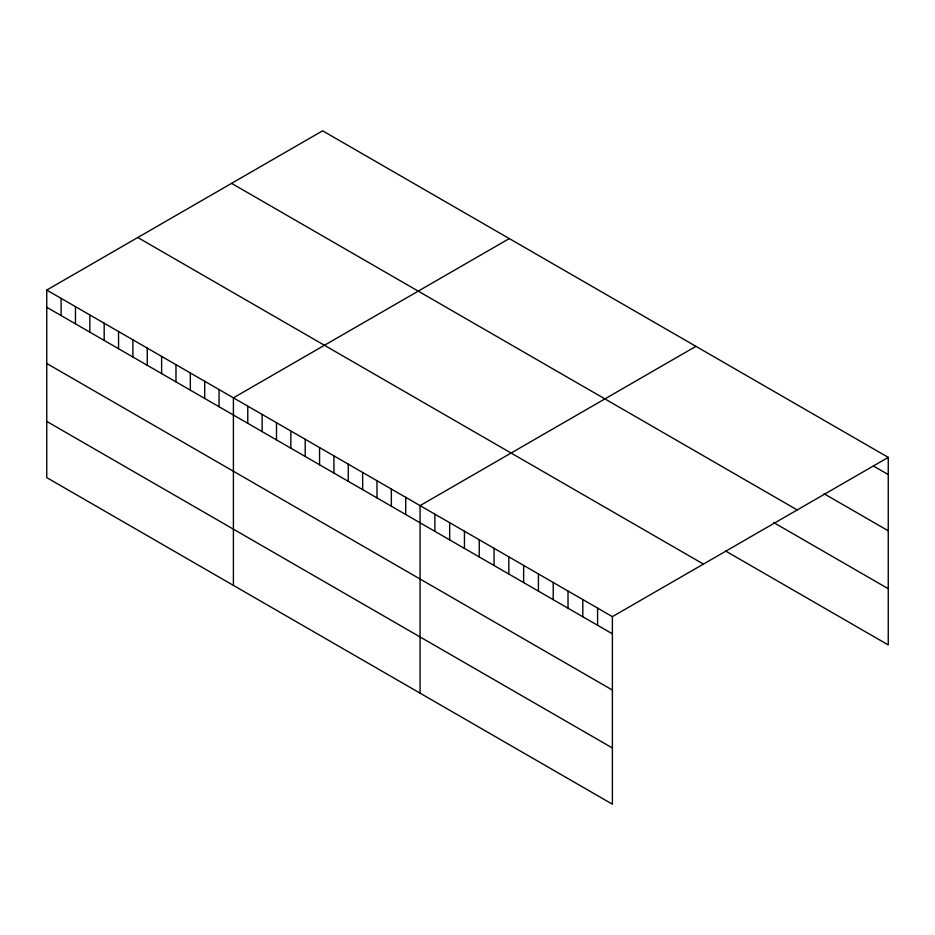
<?xml version="1.0" encoding="UTF-8"?>
<svg xmlns="http://www.w3.org/2000/svg" width="935" height="935" viewBox="0 0 935 935"><rect width="100%" height="100%" fill="white"/><g stroke="black" fill="none" stroke-linecap="round" stroke-linejoin="round"><path stroke-width="1.4" d="M46.75 290.072L612.39 616.644L612.39 804.193L46.75 477.621L46.75 290.072L322.61 130.806L888.25 457.379L888.25 644.928L725.525 550.972M509.271 238.577L233.411 397.842L233.411 585.392M695.932 346.347L420.072 505.601L420.072 693.162M612.39 616.644L888.25 457.379M873.454 466.027L888.25 474.559M824.144 493.774L888.25 530.788M231.576 183.365L797.216 509.937M773.596 522.513L888.25 588.711M137.784 237.513L703.424 564.085M46.75 307.264L612.39 633.825M46.75 363.481L612.39 690.053M46.75 421.404L612.39 747.977M597.594 608.101L597.594 625.293M582.809 599.557L582.809 616.749M568.012 591.014L568.012 608.206M553.216 582.482L553.216 599.662M538.42 573.938L538.42 591.119M523.635 565.394L523.635 582.587M508.839 556.851L508.839 574.043M494.042 548.307L494.042 565.5M479.246 539.775L479.246 556.956M464.45 531.232L464.45 548.424M449.665 522.688L449.665 539.881M434.868 514.145L434.868 531.337M405.72 497.315L405.72 514.507M391.356 489.028L391.356 506.221M376.992 480.742L376.992 497.923M362.64 472.444L362.64 489.636M348.276 464.157L348.276 481.35M333.924 455.871L333.924 473.052M319.56 447.573L319.56 464.765M305.207 439.286L305.207 456.479M290.843 431L290.843 448.192M276.491 422.714L276.491 439.894M262.127 414.415L262.127 431.608M247.775 406.129L247.775 423.321M219.059 389.544L219.059 406.737M204.695 381.258L204.695 398.45M190.331 372.971L190.331 390.152M175.979 364.685L175.979 381.866M161.615 356.387L161.615 373.579M147.262 348.1L147.262 365.293M132.899 339.814L132.899 356.995M118.546 331.516L118.546 348.708M104.182 323.229L104.182 340.422M89.83 314.943L89.83 332.124M75.466 306.645L75.466 323.837M61.114 298.358L61.114 315.551"/></g></svg>
